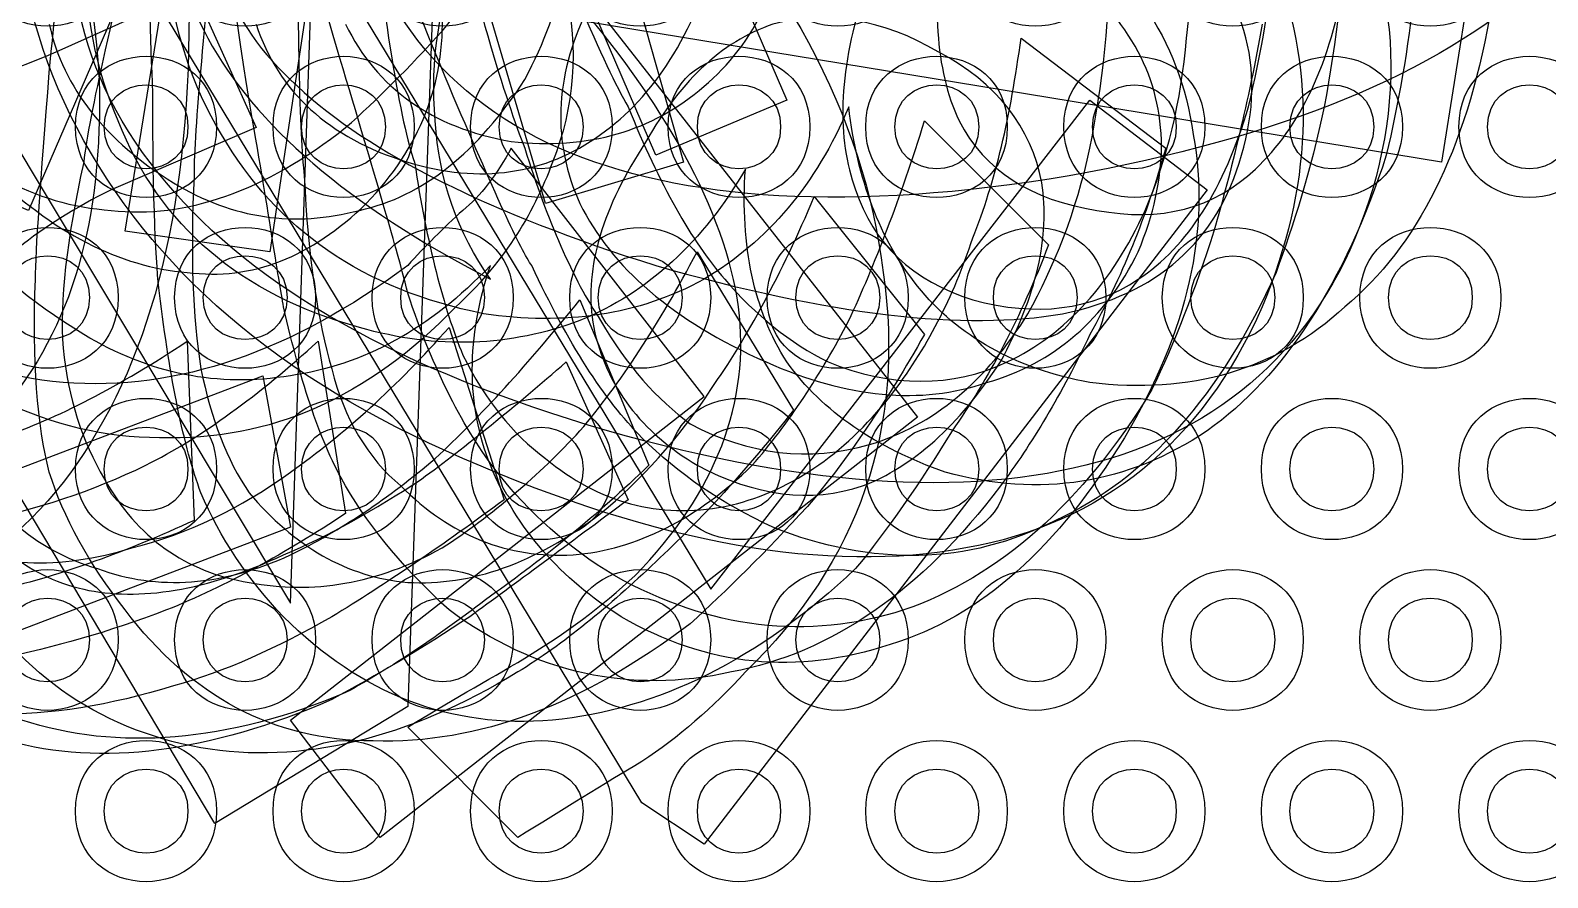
# Model space of a CAD drawing. Extents: x -12.2 to 12.2, y 340.7 to 359.5.
# Drawn here: x -0.158 to 0.813, y 351.76 to 352.302 of the extents above; entities that cross this region are included whole.
import ezdxf

# ---------------------------------------------------------------- set-up
doc = ezdxf.new("R2010")
doc.units = 0
doc.layers.get('0').update_dxf_attribs({"linetype": 'CONTINUOUS'})

msp = doc.modelspace()

# ---------------------------------------------------------------- linework, layer by layer
at = {"color": 7}
for points in [[(0.127882, 352.667535), (0.180799, 352.495556), (0.784931, 352.671944), (0.692326, 352.852743), (0.78934, 352.879201), (0.881944, 352.702812), (0.912812, 352.596979), (0.211667, 352.389722), (0.260174, 352.217743), (0.171979, 352.191285), (0.039688, 352.641076), (0.127882, 352.667535)], [(-0.123472, 352.663125), (-0.299861, 352.632257), (-0.194028, 352.010486), (-0.008819, 352.081042), (0.008819, 351.984028), (-0.176389, 351.913472), (-0.286632, 351.891424), (-0.410104, 352.610208), (-0.586493, 352.58375), (-0.604132, 352.676354), (-0.141111, 352.755729), (-0.123472, 352.663125)], [(0.171979, 352.614618), (0.326319, 352.257431), (0.242535, 352.222153), (0.035278, 352.702812), (0.119062, 352.73809)], [(-0.00441, 352.544062), (-0.15875, 352.186875), (-0.242535, 352.222153), (-0.035278, 352.702812), (0.048507, 352.667535)], [(0.070556, 352.623437), (0.039688, 352.447049), (0.661458, 352.345625), (0.652639, 352.544062), (0.754062, 352.526424), (0.762882, 352.327986), (0.745243, 352.217743), (0.022049, 352.336806), (-0.00441, 352.160417), (-0.097014, 352.173646), (-0.022049, 352.636667), (0.070556, 352.623437)], [(0.595313, 352.200104), (0.273403, 351.781181), (0.233715, 351.807639), (-0.198437, 352.522014), (-0.127882, 352.614618), (0.277812, 351.94434), (0.520347, 352.257431), (0.595313, 352.200104)], [(0.083785, 351.869375), (-0.039688, 351.79441), (-0.31309, 352.253021), (-0.414514, 352.191285), (-0.463021, 352.27066), (-0.361597, 352.332396), (-0.463021, 352.499965), (-0.366007, 352.557292), (-0.264583, 352.389722), (0.052917, 352.57934), (0.105833, 352.491146), (0.083785, 351.869375)], [(0.008819, 351.935521), (0.026458, 352.455868), (-0.216076, 352.310347), (0.008819, 351.935521)], [(0.15434, 352.380903), (0.410104, 352.054583)], [(-0.141111, 352.288299), (-0.052917, 352.327986), (-0.013229, 352.239792), (-0.105833, 352.200104)], [(0.423333, 352.288299), (0.423333, 352.288299)], [(0.47625, 352.297118), (0.568854, 352.226562)], [(0.15875, 352.27066), (0.15875, 352.27066)], [(0.366007, 352.253021), (0.366007, 352.253021)], [(0.414514, 352.244201), (0.493889, 352.164826)], [(0.410104, 352.054583), (0.066146, 351.78559), (0.008819, 351.860556), (0.273403, 352.067813), (0.149931, 352.226562)], [(0.617361, 352.222153), (0.617361, 352.222153)], [(0.299861, 352.213333), (0.299861, 352.213333)], [(0.057326, 352.191285), (0.057326, 352.191285)], [(0.343958, 352.195694), (0.414514, 352.1075)], [(0.701146, 352.200104), (0.701146, 352.200104)], [(0.268993, 352.160417), (0.330729, 352.058993)], [(0.194028, 352.129549), (0.238125, 352.023715)], [(-0.057326, 352.10309), (-0.052917, 351.988437)], [(0.026458, 352.10309), (0.044097, 351.992847)], [(0.110243, 352.11191), (0.145521, 352.001667)], [(0.185208, 352.089861), (0.224896, 352.001667)], [(0.15434, 351.78559), (0.083785, 351.856146)], [(0.15434, 351.78559), (0.15434, 351.78559)]]:
    msp.add_lwpolyline(points, dxfattribs=at)
at = {"color": 5}
for points in [[(-0.056782, 352.240291), (-0.056782, 352.240291)], [(-0.038503, 352.240291), (-0.038503, 352.240291)], [(0.069617, 352.240291), (0.069617, 352.240291)], [(0.087896, 352.240291), (0.087896, 352.240291)], [(0.196015, 352.240291), (0.196015, 352.240291)], [(0.214683, 352.240291), (0.214683, 352.240291)], [(0.322414, 352.240291), (0.322414, 352.240291)], [(0.341082, 352.240291), (0.341082, 352.240291)], [(0.449202, 352.240291), (0.449202, 352.240291)], [(0.467481, 352.240291), (0.467481, 352.240291)], [(0.5756, 352.240291), (0.5756, 352.240291)], [(0.59388, 352.240291), (0.59388, 352.240291)], [(0.701999, 352.240291), (0.701999, 352.240291)], [(0.720279, 352.240291), (0.720279, 352.240291)], [(-0.119787, 352.131005), (-0.119787, 352.131005)], [(-0.101508, 352.131005), (-0.101508, 352.131005)], [(0.006612, 352.131005), (0.006612, 352.131005)], [(0.024891, 352.131005), (0.024891, 352.131005)], [(0.13301, 352.131005), (0.13301, 352.131005)], [(0.151289, 352.131005), (0.151289, 352.131005)], [(0.259409, 352.131005), (0.259409, 352.131005)], [(0.277688, 352.131005), (0.277688, 352.131005)], [(0.385808, 352.131005), (0.385808, 352.131005)], [(0.404087, 352.131005), (0.404087, 352.131005)], [(0.512207, 352.131005), (0.512207, 352.131005)], [(0.530486, 352.131005), (0.530486, 352.131005)], [(0.638605, 352.131005), (0.638605, 352.131005)], [(0.656885, 352.131005), (0.656885, 352.131005)], [(0.765004, 352.131005), (0.765004, 352.131005)], [(0.783284, 352.131005), (0.783284, 352.131005)], [(-0.056782, 352.02133), (-0.056782, 352.02133)], [(-0.038503, 352.02133), (-0.038503, 352.02133)], [(0.069617, 352.02133), (0.069617, 352.02133)], [(0.087896, 352.02133), (0.087896, 352.02133)], [(0.196015, 352.02133), (0.196015, 352.02133)], [(0.214683, 352.02133), (0.214683, 352.02133)], [(0.322414, 352.02133), (0.322414, 352.02133)], [(0.341082, 352.02133), (0.341082, 352.02133)], [(0.449202, 352.02133), (0.449202, 352.02133)], [(0.467481, 352.02133), (0.467481, 352.02133)], [(0.5756, 352.02133), (0.5756, 352.02133)], [(0.59388, 352.02133), (0.59388, 352.02133)], [(0.701999, 352.02133), (0.701999, 352.02133)], [(0.720279, 352.02133), (0.720279, 352.02133)], [(-0.119787, 351.912044), (-0.119787, 351.912044)], [(-0.101508, 351.912044), (-0.101508, 351.912044)], [(0.006612, 351.912044), (0.006612, 351.912044)], [(0.024891, 351.912044), (0.024891, 351.912044)], [(0.13301, 351.912044), (0.13301, 351.912044)], [(0.151289, 351.912044), (0.151289, 351.912044)], [(0.259409, 351.912044), (0.259409, 351.912044)], [(0.277688, 351.912044), (0.277688, 351.912044)], [(0.385808, 351.912044), (0.385808, 351.912044)], [(0.404087, 351.912044), (0.404087, 351.912044)], [(0.512207, 351.912044), (0.512207, 351.912044)], [(0.530486, 351.912044), (0.530486, 351.912044)], [(0.638605, 351.912044), (0.638605, 351.912044)], [(0.656885, 351.912044), (0.656885, 351.912044)], [(0.765004, 351.912044), (0.765004, 351.912044)], [(0.783284, 351.912044), (0.783284, 351.912044)], [(-0.056782, 351.802368), (-0.056782, 351.802368)], [(-0.038503, 351.802368), (-0.038503, 351.802368)], [(0.069617, 351.802368), (0.069617, 351.802368)], [(0.087896, 351.802368), (0.087896, 351.802368)], [(0.196015, 351.802368), (0.196015, 351.802368)], [(0.214683, 351.802368), (0.214683, 351.802368)], [(0.322414, 351.802368), (0.322414, 351.802368)], [(0.341082, 351.802368), (0.341082, 351.802368)], [(0.449202, 351.802368), (0.449202, 351.802368)], [(0.467481, 351.802368), (0.467481, 351.802368)], [(0.5756, 351.802368), (0.5756, 351.802368)], [(0.59388, 351.802368), (0.59388, 351.802368)], [(0.701999, 351.802368), (0.701999, 351.802368)], [(0.720279, 351.802368), (0.720279, 351.802368)]]:
    msp.add_lwpolyline(points, dxfattribs=at)
for points in [[(-1.429278, 352.143061), (-1.429278, 352.932568), (-0.789506, 353.572729), (0, 353.572729)], [(0, 353.572729), (0.789506, 353.572729), (1.429278, 352.932568), (1.429278, 352.143061)], [(-1.410999, 352.143061), (-1.410999, 352.922456), (-0.779394, 353.55445), (0, 353.55445)], [(0, 353.55445), (0.779394, 353.55445), (1.410999, 352.922456), (1.410999, 352.143061)], [(-0.101508, 352.349967), (-0.101508, 352.289684), (-0.191737, 352.289684), (-0.191737, 352.349967)], [(0.024891, 352.349967), (0.024891, 352.289684), (-0.065338, 352.289684), (-0.065338, 352.349967)], [(0.151289, 352.349967), (0.151289, 352.289684), (0.06106, 352.289684), (0.06106, 352.349967)], [(0.277688, 352.349967), (0.277688, 352.289684), (0.187459, 352.289684), (0.187459, 352.349967)], [(0.404087, 352.349967), (0.404087, 352.289684), (0.313858, 352.289684), (0.313858, 352.349967)], [(0.530486, 352.349967), (0.530486, 352.289684), (0.440257, 352.289684), (0.440257, 352.349967)], [(0.656885, 352.349967), (0.656885, 352.289684), (0.566655, 352.289684), (0.566655, 352.349967)], [(0.783284, 352.349967), (0.783284, 352.289684), (0.693054, 352.289684), (0.693054, 352.349967)], [(-0.128732, 352.240291), (-0.128732, 352.300574), (-0.038503, 352.300574), (-0.038503, 352.240291)], [(-0.002334, 352.240291), (-0.002334, 352.300574), (0.087896, 352.300574), (0.087896, 352.240291)], [(0.124065, 352.240291), (0.124065, 352.300574), (0.214683, 352.300574), (0.214683, 352.240291)], [(0.250464, 352.240291), (0.250464, 352.300574), (0.341082, 352.300574), (0.341082, 352.240291)], [(0.376863, 352.240291), (0.376863, 352.300574), (0.467481, 352.300574), (0.467481, 352.240291)], [(0.50365, 352.240291), (0.50365, 352.300574), (0.59388, 352.300574), (0.59388, 352.240291)], [(0.630049, 352.240291), (0.630049, 352.300574), (0.720279, 352.300574), (0.720279, 352.240291)], [(0.756448, 352.240291), (0.756448, 352.300574), (0.846677, 352.300574), (0.846677, 352.240291)], [(-0.110453, 352.240291), (-0.110453, 352.276072), (-0.056782, 352.276072), (-0.056782, 352.240291)], [(0.015946, 352.240291), (0.015946, 352.276072), (0.069617, 352.276072), (0.069617, 352.240291)], [(0.142344, 352.240291), (0.142344, 352.276072), (0.196015, 352.276072), (0.196015, 352.240291)], [(0.269132, 352.240291), (0.269132, 352.276072), (0.322414, 352.276072), (0.322414, 352.240291)], [(0.395531, 352.240291), (0.395531, 352.276072), (0.449202, 352.276072), (0.449202, 352.240291)], [(0.52193, 352.240291), (0.52193, 352.276072), (0.5756, 352.276072), (0.5756, 352.240291)], [(0.648329, 352.240291), (0.648329, 352.276072), (0.701999, 352.276072), (0.701999, 352.240291)], [(0.774727, 352.240291), (0.774727, 352.276072), (0.828398, 352.276072), (0.828398, 352.240291)], [(-0.038503, 352.240291), (-0.038503, 352.180009), (-0.128732, 352.180009), (-0.128732, 352.240291)], [(-0.056782, 352.240291), (-0.056782, 352.204511), (-0.110453, 352.204511), (-0.110453, 352.240291)], [(0.087896, 352.240291), (0.087896, 352.180009), (-0.002334, 352.180009), (-0.002334, 352.240291)], [(0.069617, 352.240291), (0.069617, 352.204511), (0.015946, 352.204511), (0.015946, 352.240291)], [(0.214683, 352.240291), (0.214683, 352.180009), (0.124065, 352.180009), (0.124065, 352.240291)], [(0.196015, 352.240291), (0.196015, 352.204511), (0.142344, 352.204511), (0.142344, 352.240291)], [(0.341082, 352.240291), (0.341082, 352.180009), (0.250464, 352.180009), (0.250464, 352.240291)], [(0.322414, 352.240291), (0.322414, 352.204511), (0.269132, 352.204511), (0.269132, 352.240291)], [(0.467481, 352.240291), (0.467481, 352.180009), (0.376863, 352.180009), (0.376863, 352.240291)], [(0.449202, 352.240291), (0.449202, 352.204511), (0.395531, 352.204511), (0.395531, 352.240291)], [(0.59388, 352.240291), (0.59388, 352.180009), (0.50365, 352.180009), (0.50365, 352.240291)], [(0.5756, 352.240291), (0.5756, 352.204511), (0.52193, 352.204511), (0.52193, 352.240291)], [(0.720279, 352.240291), (0.720279, 352.180009), (0.630049, 352.180009), (0.630049, 352.240291)], [(0.701999, 352.240291), (0.701999, 352.204511), (0.648329, 352.204511), (0.648329, 352.240291)], [(0.846677, 352.240291), (0.846677, 352.180009), (0.756448, 352.180009), (0.756448, 352.240291)], [(0.828398, 352.240291), (0.828398, 352.204511), (0.774727, 352.204511), (0.774727, 352.240291)], [(-0.191737, 352.131005), (-0.191737, 352.190899), (-0.101508, 352.190899), (-0.101508, 352.131005)], [(-0.065338, 352.131005), (-0.065338, 352.190899), (0.024891, 352.190899), (0.024891, 352.131005)], [(0.06106, 352.131005), (0.06106, 352.190899), (0.151289, 352.190899), (0.151289, 352.131005)], [(0.187459, 352.131005), (0.187459, 352.190899), (0.277688, 352.190899), (0.277688, 352.131005)], [(0.313858, 352.131005), (0.313858, 352.190899), (0.404087, 352.190899), (0.404087, 352.131005)], [(0.440257, 352.131005), (0.440257, 352.190899), (0.530486, 352.190899), (0.530486, 352.131005)], [(0.566655, 352.131005), (0.566655, 352.190899), (0.656885, 352.190899), (0.656885, 352.131005)], [(0.693054, 352.131005), (0.693054, 352.190899), (0.783284, 352.190899), (0.783284, 352.131005)], [(-0.173458, 352.131005), (-0.173458, 352.166786), (-0.119787, 352.166786), (-0.119787, 352.131005)], [(-0.047059, 352.131005), (-0.047059, 352.166786), (0.006612, 352.166786), (0.006612, 352.131005)], [(0.079339, 352.131005), (0.079339, 352.166786), (0.13301, 352.166786), (0.13301, 352.131005)], [(0.205738, 352.131005), (0.205738, 352.166786), (0.259409, 352.166786), (0.259409, 352.131005)], [(0.332137, 352.131005), (0.332137, 352.166786), (0.385808, 352.166786), (0.385808, 352.131005)], [(0.458536, 352.131005), (0.458536, 352.166786), (0.512207, 352.166786), (0.512207, 352.131005)], [(0.584935, 352.131005), (0.584935, 352.166786), (0.638605, 352.166786), (0.638605, 352.131005)], [(0.711333, 352.131005), (0.711333, 352.166786), (0.765004, 352.166786), (0.765004, 352.131005)], [(0, 350.713783), (-0.789506, 350.713783), (-1.429278, 351.353555), (-1.429278, 352.143061)], [(0, 350.732062), (-0.779394, 350.732062), (-1.410999, 351.364056), (-1.410999, 352.143061)], [(1.410999, 352.143061), (1.410999, 351.364056), (0.779394, 350.732062), (0, 350.732062)], [(1.429278, 352.143061), (1.429278, 351.353555), (0.789506, 350.713783), (0, 350.713783)], [(-0.101508, 352.131005), (-0.101508, 352.070722), (-0.191737, 352.070722), (-0.191737, 352.131005)], [(-0.119787, 352.131005), (-0.119787, 352.095224), (-0.173458, 352.095224), (-0.173458, 352.131005)], [(0.024891, 352.131005), (0.024891, 352.070722), (-0.065338, 352.070722), (-0.065338, 352.131005)], [(0.006612, 352.131005), (0.006612, 352.095224), (-0.047059, 352.095224), (-0.047059, 352.131005)], [(0.151289, 352.131005), (0.151289, 352.070722), (0.06106, 352.070722), (0.06106, 352.131005)], [(0.13301, 352.131005), (0.13301, 352.095224), (0.079339, 352.095224), (0.079339, 352.131005)], [(0.277688, 352.131005), (0.277688, 352.070722), (0.187459, 352.070722), (0.187459, 352.131005)], [(0.259409, 352.131005), (0.259409, 352.095224), (0.205738, 352.095224), (0.205738, 352.131005)], [(0.404087, 352.131005), (0.404087, 352.070722), (0.313858, 352.070722), (0.313858, 352.131005)], [(0.385808, 352.131005), (0.385808, 352.095224), (0.332137, 352.095224), (0.332137, 352.131005)], [(0.530486, 352.131005), (0.530486, 352.070722), (0.440257, 352.070722), (0.440257, 352.131005)], [(0.512207, 352.131005), (0.512207, 352.095224), (0.458536, 352.095224), (0.458536, 352.131005)], [(0.656885, 352.131005), (0.656885, 352.070722), (0.566655, 352.070722), (0.566655, 352.131005)], [(0.638605, 352.131005), (0.638605, 352.095224), (0.584935, 352.095224), (0.584935, 352.131005)], [(0.783284, 352.131005), (0.783284, 352.070722), (0.693054, 352.070722), (0.693054, 352.131005)], [(0.765004, 352.131005), (0.765004, 352.095224), (0.711333, 352.095224), (0.711333, 352.131005)], [(-0.128732, 352.02133), (-0.128732, 352.081612), (-0.038503, 352.081612), (-0.038503, 352.02133)], [(-0.002334, 352.02133), (-0.002334, 352.081612), (0.087896, 352.081612), (0.087896, 352.02133)], [(0.124065, 352.02133), (0.124065, 352.081612), (0.214683, 352.081612), (0.214683, 352.02133)], [(0.250464, 352.02133), (0.250464, 352.081612), (0.341082, 352.081612), (0.341082, 352.02133)], [(0.376863, 352.02133), (0.376863, 352.081612), (0.467481, 352.081612), (0.467481, 352.02133)], [(0.50365, 352.02133), (0.50365, 352.081612), (0.59388, 352.081612), (0.59388, 352.02133)], [(0.630049, 352.02133), (0.630049, 352.081612), (0.720279, 352.081612), (0.720279, 352.02133)], [(0.756448, 352.02133), (0.756448, 352.081612), (0.846677, 352.081612), (0.846677, 352.02133)], [(-0.110453, 352.02133), (-0.110453, 352.05711), (-0.056782, 352.05711), (-0.056782, 352.02133)], [(0.015946, 352.02133), (0.015946, 352.05711), (0.069617, 352.05711), (0.069617, 352.02133)], [(0.142344, 352.02133), (0.142344, 352.05711), (0.196015, 352.05711), (0.196015, 352.02133)], [(0.269132, 352.02133), (0.269132, 352.05711), (0.322414, 352.05711), (0.322414, 352.02133)], [(0.395531, 352.02133), (0.395531, 352.05711), (0.449202, 352.05711), (0.449202, 352.02133)], [(0.52193, 352.02133), (0.52193, 352.05711), (0.5756, 352.05711), (0.5756, 352.02133)], [(0.648329, 352.02133), (0.648329, 352.05711), (0.701999, 352.05711), (0.701999, 352.02133)], [(0.774727, 352.02133), (0.774727, 352.05711), (0.828398, 352.05711), (0.828398, 352.02133)], [(-0.038503, 352.02133), (-0.038503, 351.961047), (-0.128732, 351.961047), (-0.128732, 352.02133)], [(-0.056782, 352.02133), (-0.056782, 351.985549), (-0.110453, 351.985549), (-0.110453, 352.02133)], [(0.087896, 352.02133), (0.087896, 351.961047), (-0.002334, 351.961047), (-0.002334, 352.02133)], [(0.069617, 352.02133), (0.069617, 351.985549), (0.015946, 351.985549), (0.015946, 352.02133)], [(0.214683, 352.02133), (0.214683, 351.961047), (0.124065, 351.961047), (0.124065, 352.02133)], [(0.196015, 352.02133), (0.196015, 351.985549), (0.142344, 351.985549), (0.142344, 352.02133)], [(0.341082, 352.02133), (0.341082, 351.961047), (0.250464, 351.961047), (0.250464, 352.02133)], [(0.322414, 352.02133), (0.322414, 351.985549), (0.269132, 351.985549), (0.269132, 352.02133)], [(0.467481, 352.02133), (0.467481, 351.961047), (0.376863, 351.961047), (0.376863, 352.02133)], [(0.449202, 352.02133), (0.449202, 351.985549), (0.395531, 351.985549), (0.395531, 352.02133)], [(0.59388, 352.02133), (0.59388, 351.961047), (0.50365, 351.961047), (0.50365, 352.02133)], [(0.5756, 352.02133), (0.5756, 351.985549), (0.52193, 351.985549), (0.52193, 352.02133)], [(0.720279, 352.02133), (0.720279, 351.961047), (0.630049, 351.961047), (0.630049, 352.02133)], [(0.701999, 352.02133), (0.701999, 351.985549), (0.648329, 351.985549), (0.648329, 352.02133)], [(0.846677, 352.02133), (0.846677, 351.961047), (0.756448, 351.961047), (0.756448, 352.02133)], [(0.828398, 352.02133), (0.828398, 351.985549), (0.774727, 351.985549), (0.774727, 352.02133)], [(-0.191737, 351.912044), (-0.191737, 351.971937), (-0.101508, 351.971937), (-0.101508, 351.912044)], [(-0.065338, 351.912044), (-0.065338, 351.971937), (0.024891, 351.971937), (0.024891, 351.912044)], [(0.06106, 351.912044), (0.06106, 351.971937), (0.151289, 351.971937), (0.151289, 351.912044)], [(0.187459, 351.912044), (0.187459, 351.971937), (0.277688, 351.971937), (0.277688, 351.912044)], [(0.313858, 351.912044), (0.313858, 351.971937), (0.404087, 351.971937), (0.404087, 351.912044)], [(0.440257, 351.912044), (0.440257, 351.971937), (0.530486, 351.971937), (0.530486, 351.912044)], [(0.566655, 351.912044), (0.566655, 351.971937), (0.656885, 351.971937), (0.656885, 351.912044)], [(0.693054, 351.912044), (0.693054, 351.971937), (0.783284, 351.971937), (0.783284, 351.912044)], [(-0.173458, 351.912044), (-0.173458, 351.947435), (-0.119787, 351.947435), (-0.119787, 351.912044)], [(-0.047059, 351.912044), (-0.047059, 351.947435), (0.006612, 351.947435), (0.006612, 351.912044)], [(0.079339, 351.912044), (0.079339, 351.947435), (0.13301, 351.947435), (0.13301, 351.912044)], [(0.205738, 351.912044), (0.205738, 351.947435), (0.259409, 351.947435), (0.259409, 351.912044)], [(0.332137, 351.912044), (0.332137, 351.947435), (0.385808, 351.947435), (0.385808, 351.912044)], [(0.458536, 351.912044), (0.458536, 351.947435), (0.512207, 351.947435), (0.512207, 351.912044)], [(0.584935, 351.912044), (0.584935, 351.947435), (0.638605, 351.947435), (0.638605, 351.912044)], [(0.711333, 351.912044), (0.711333, 351.947435), (0.765004, 351.947435), (0.765004, 351.912044)], [(-0.101508, 351.912044), (-0.101508, 351.851761), (-0.191737, 351.851761), (-0.191737, 351.912044)], [(-0.119787, 351.912044), (-0.119787, 351.876263), (-0.173458, 351.876263), (-0.173458, 351.912044)], [(0.024891, 351.912044), (0.024891, 351.851761), (-0.065338, 351.851761), (-0.065338, 351.912044)], [(0.006612, 351.912044), (0.006612, 351.876263), (-0.047059, 351.876263), (-0.047059, 351.912044)], [(0.151289, 351.912044), (0.151289, 351.851761), (0.06106, 351.851761), (0.06106, 351.912044)], [(0.13301, 351.912044), (0.13301, 351.876263), (0.079339, 351.876263), (0.079339, 351.912044)], [(0.277688, 351.912044), (0.277688, 351.851761), (0.187459, 351.851761), (0.187459, 351.912044)], [(0.259409, 351.912044), (0.259409, 351.876263), (0.205738, 351.876263), (0.205738, 351.912044)], [(0.404087, 351.912044), (0.404087, 351.851761), (0.313858, 351.851761), (0.313858, 351.912044)], [(0.385808, 351.912044), (0.385808, 351.876263), (0.332137, 351.876263), (0.332137, 351.912044)], [(0.530486, 351.912044), (0.530486, 351.851761), (0.440257, 351.851761), (0.440257, 351.912044)], [(0.512207, 351.912044), (0.512207, 351.876263), (0.458536, 351.876263), (0.458536, 351.912044)], [(0.656885, 351.912044), (0.656885, 351.851761), (0.566655, 351.851761), (0.566655, 351.912044)], [(0.638605, 351.912044), (0.638605, 351.876263), (0.584935, 351.876263), (0.584935, 351.912044)], [(0.783284, 351.912044), (0.783284, 351.851761), (0.693054, 351.851761), (0.693054, 351.912044)], [(0.765004, 351.912044), (0.765004, 351.876263), (0.711333, 351.876263), (0.711333, 351.912044)], [(-0.128732, 351.802368), (-0.128732, 351.862651), (-0.038503, 351.862651), (-0.038503, 351.802368)], [(-0.002334, 351.802368), (-0.002334, 351.862651), (0.087896, 351.862651), (0.087896, 351.802368)], [(0.124065, 351.802368), (0.124065, 351.862651), (0.214683, 351.862651), (0.214683, 351.802368)], [(0.250464, 351.802368), (0.250464, 351.862651), (0.341082, 351.862651), (0.341082, 351.802368)], [(0.376863, 351.802368), (0.376863, 351.862651), (0.467481, 351.862651), (0.467481, 351.802368)], [(0.50365, 351.802368), (0.50365, 351.862651), (0.59388, 351.862651), (0.59388, 351.802368)], [(0.630049, 351.802368), (0.630049, 351.862651), (0.720279, 351.862651), (0.720279, 351.802368)], [(0.756448, 351.802368), (0.756448, 351.862651), (0.846677, 351.862651), (0.846677, 351.802368)], [(-1.785917, 351.84865), (-1.43939, 351.182431), (-0.751003, 350.764732), (0, 350.764732)], [(0, 350.764732), (0.751003, 350.764732), (1.43939, 351.182431), (1.785917, 351.84865)], [(-1.802252, 351.840093), (-1.452614, 351.168041), (-0.757615, 350.746063), (0, 350.746063)], [(-0.110453, 351.802368), (-0.110453, 351.838149), (-0.056782, 351.838149), (-0.056782, 351.802368)], [(0, 350.746063), (0.757615, 350.746063), (1.452614, 351.168041), (1.802252, 351.840093)], [(0.015946, 351.802368), (0.015946, 351.838149), (0.069617, 351.838149), (0.069617, 351.802368)], [(0.142344, 351.802368), (0.142344, 351.838149), (0.196015, 351.838149), (0.196015, 351.802368)], [(0.269132, 351.802368), (0.269132, 351.838149), (0.322414, 351.838149), (0.322414, 351.802368)], [(0.395531, 351.802368), (0.395531, 351.838149), (0.449202, 351.838149), (0.449202, 351.802368)], [(0.52193, 351.802368), (0.52193, 351.838149), (0.5756, 351.838149), (0.5756, 351.802368)], [(0.648329, 351.802368), (0.648329, 351.838149), (0.701999, 351.838149), (0.701999, 351.802368)], [(0.774727, 351.802368), (0.774727, 351.838149), (0.828398, 351.838149), (0.828398, 351.802368)], [(-0.038503, 351.802368), (-0.038503, 351.742086), (-0.128732, 351.742086), (-0.128732, 351.802368)], [(-0.056782, 351.802368), (-0.056782, 351.766588), (-0.110453, 351.766588), (-0.110453, 351.802368)], [(0.087896, 351.802368), (0.087896, 351.742086), (-0.002334, 351.742086), (-0.002334, 351.802368)], [(0.069617, 351.802368), (0.069617, 351.766588), (0.015946, 351.766588), (0.015946, 351.802368)], [(0.214683, 351.802368), (0.214683, 351.742086), (0.124065, 351.742086), (0.124065, 351.802368)], [(0.196015, 351.802368), (0.196015, 351.766588), (0.142344, 351.766588), (0.142344, 351.802368)], [(0.341082, 351.802368), (0.341082, 351.742086), (0.250464, 351.742086), (0.250464, 351.802368)], [(0.322414, 351.802368), (0.322414, 351.766588), (0.269132, 351.766588), (0.269132, 351.802368)], [(0.467481, 351.802368), (0.467481, 351.742086), (0.376863, 351.742086), (0.376863, 351.802368)], [(0.449202, 351.802368), (0.449202, 351.766588), (0.395531, 351.766588), (0.395531, 351.802368)], [(0.59388, 351.802368), (0.59388, 351.742086), (0.50365, 351.742086), (0.50365, 351.802368)], [(0.5756, 351.802368), (0.5756, 351.766588), (0.52193, 351.766588), (0.52193, 351.802368)], [(0.720279, 351.802368), (0.720279, 351.742086), (0.630049, 351.742086), (0.630049, 351.802368)], [(0.701999, 351.802368), (0.701999, 351.766588), (0.648329, 351.766588), (0.648329, 351.802368)], [(0.846677, 351.802368), (0.846677, 351.742086), (0.756448, 351.742086), (0.756448, 351.802368)], [(0.828398, 351.802368), (0.828398, 351.766588), (0.774727, 351.766588), (0.774727, 351.802368)]]:
    msp.add_open_spline(points, degree=3, dxfattribs=at)
at = {"color": 7}
for points in [[(-0.207257, 352.297118), (-0.191823, 352.365469), (-0.168672, 352.462482), (-0.136701, 352.58816)], [(-0.145521, 352.275069), (-0.138906, 352.345625), (-0.128984, 352.444844), (-0.114653, 352.570521)], [(-0.079375, 352.26184), (-0.08158, 352.330191), (-0.084887, 352.428307), (-0.088194, 352.557292)], [(-0.017639, 352.257431), (-0.028663, 352.325781), (-0.041893, 352.422795), (-0.057326, 352.548472)], [(0.048507, 352.257431), (0.027561, 352.325781), (0.001102, 352.421693), (-0.030868, 352.544062)], [(0.110243, 352.26625), (0.083785, 352.331293), (0.0452, 352.423898), (-0.00441, 352.544062)], [(-0.127882, 352.239792), (-0.174184, 352.327986), (-0.177491, 352.419488), (-0.136701, 352.513194)], [(-0.101424, 352.244201), (-0.130087, 352.309245), (-0.130087, 352.391927), (-0.101424, 352.491146)], [(-0.035278, 352.235382), (-0.07276, 352.297118), (-0.082682, 352.3798), (-0.066146, 352.482326)], [(-0.044097, 352.477917), (-0.07276, 352.410668), (-0.07276, 352.350035), (-0.044097, 352.297118)], [(-0.171979, 352.438229), (-0.127882, 352.383107), (-0.108038, 352.310347), (-0.114653, 352.222153)], [(-0.070556, 352.204514), (-0.128984, 352.272865), (-0.144418, 352.351137), (-0.119062, 352.438229)], [(0.145521, 352.438229), (0.183004, 352.342318), (0.209462, 352.279479), (0.224896, 352.253021)], [(0.233715, 352.433819), (0.324115, 352.34342), (0.375929, 352.247509), (0.388056, 352.147187)], [(0.582083, 352.297118), (0.587595, 352.335703), (0.585391, 352.382005), (0.577674, 352.433819)], [(0.652639, 352.433819), (0.711068, 352.366571), (0.726502, 352.288299), (0.701146, 352.200104)], [(-0.123472, 352.42941), (-0.160955, 352.330191), (-0.183004, 352.26625), (-0.189618, 352.239792)], [(0.101424, 352.425), (0.12678, 352.322474), (0.146623, 352.256328), (0.15875, 352.226562)], [(-0.079375, 352.416181), (-0.104731, 352.313655), (-0.120165, 352.247509), (-0.123472, 352.217743)], [(0.180799, 352.226562), (0.101424, 352.26184), (0.054019, 352.326884), (0.039688, 352.42059)], [(-0.035278, 352.411771), (-0.046302, 352.30704), (-0.052917, 352.238689), (-0.052917, 352.208924)], [(-0.035278, 352.411771), (-0.049609, 352.356649), (-0.033073, 352.308143), (0.013229, 352.26625)], [(0.013229, 352.407361), (0.013229, 352.30263), (0.014332, 352.235382), (0.017639, 352.208924)], [(0.057326, 352.411771), (0.068351, 352.30704), (0.079375, 352.241996), (0.088194, 352.217743)], [(0.15875, 352.27066), (0.184106, 352.318064), (0.191823, 352.362162), (0.180799, 352.402951)], [(0.273403, 352.26625), (0.305373, 352.292708), (0.326319, 352.335703), (0.335139, 352.394132)], [(0.683507, 352.385312), (0.683507, 352.33901), (0.677995, 352.294913), (0.670278, 352.253021)], [(0.105833, 352.301528), (0.125677, 352.325781), (0.142213, 352.35224), (0.15434, 352.380903)], [(0.551215, 352.288299), (0.530269, 352.326884), (0.492787, 352.357752), (0.440972, 352.380903)], [(0.489479, 352.376493), (0.544601, 352.344523), (0.577674, 352.297118), (0.586493, 352.235382)], [(0.427743, 352.372083), (0.418924, 352.320269), (0.421129, 352.277274), (0.436562, 352.244201)], [(0.617361, 352.222153), (0.633898, 352.278377), (0.619566, 352.329088), (0.573264, 352.372083)], [(-0.057326, 352.363264), (-0.050712, 352.22546), (-0.070556, 352.119627), (-0.114653, 352.045764)], [(0.520347, 352.226562), (0.528064, 352.265148), (0.533576, 352.31145), (0.533576, 352.363264)], [(0.621771, 352.253021), (0.629488, 352.286094), (0.636102, 352.321371), (0.63941, 352.358854)], [(0.101424, 352.244201), (0.098116, 352.282787), (0.103629, 352.320269), (0.119062, 352.354444)], [(0.207257, 352.235382), (0.241432, 352.259635), (0.266788, 352.299323), (0.282222, 352.354444)], [(0.626181, 352.213333), (0.654844, 352.239792), (0.674687, 352.281684), (0.683507, 352.336806)], [(0.63941, 352.341215), (0.664766, 352.273967), (0.662561, 352.202309), (0.63059, 352.125139)], [(0.185208, 352.327986), (0.192925, 352.290504), (0.19072, 352.253021), (0.176389, 352.217743)], [(0.295451, 352.125139), (0.286632, 352.186875), (0.249149, 352.255226), (0.185208, 352.327986)], [(0.806979, 352.332396), (0.741936, 352.273967), (0.641615, 352.233177), (0.507118, 352.208924)], [(0.727604, 352.327986), (0.724297, 352.290504), (0.717682, 352.255226), (0.709965, 352.222153)], [(0.374826, 352.323576), (0.359393, 352.273967), (0.35829, 352.233177), (0.370417, 352.200104)], [(0.057326, 352.191285), (0.091502, 352.226562), (0.108038, 352.268455), (0.105833, 352.314757)], [(0.198437, 352.314757), (0.177491, 352.271762), (0.176389, 352.22987), (0.194028, 352.191285)], [(0.423333, 352.288299), (0.388056, 352.309245), (0.351675, 352.314757), (0.3175, 352.305937)], [(0.776111, 352.310347), (0.760677, 352.22546), (0.729809, 352.163724), (0.683507, 352.125139)], [(-0.145521, 352.305937), (-0.136701, 352.265148), (-0.109141, 352.230972), (-0.066146, 352.204514)], [(-0.013229, 352.305937), (0.001102, 352.262943), (0.033073, 352.233177), (0.083785, 352.217743)], [(0.044097, 352.305937), (0.063941, 352.265148), (0.099219, 352.239792), (0.149931, 352.230972)], [(0.044097, 352.239792), (0.063941, 352.257431), (0.084887, 352.278377), (0.105833, 352.301528)], [(0.3175, 352.305937), (0.284427, 352.294913), (0.256866, 352.268455), (0.233715, 352.226562)], [(0.63059, 352.305937), (0.621771, 352.256328), (0.610746, 352.212231), (0.599722, 352.173646)], [(-0.282222, 352.27066), (-0.24033, 352.259635), (-0.192925, 352.265148), (-0.141111, 352.288299)], [(-0.044097, 352.297118), (-0.014332, 352.241996), (0.0452, 352.190182), (0.136701, 352.142778)], [(0.489479, 352.204514), (0.482865, 352.239792), (0.460816, 352.268455), (0.423333, 352.288299)], [(0.445382, 352.169236), (0.459713, 352.204514), (0.469635, 352.247509), (0.47625, 352.297118)], [(0.551215, 352.160417), (0.571059, 352.207821), (0.571059, 352.250816), (0.551215, 352.288299)], [(0.555625, 352.186875), (0.569957, 352.219948), (0.578776, 352.256328), (0.582083, 352.297118)], [(-0.15434, 352.142778), (-0.15434, 352.160417), (-0.151033, 352.205616), (-0.145521, 352.275069)], [(0.052917, 352.186875), (0.093707, 352.195694), (0.128984, 352.224357), (0.15875, 352.27066)], [(-0.123472, 352.1075), (-0.192925, 352.149393), (-0.234818, 352.202309), (-0.246944, 352.26625)], [(-0.074965, 352.133958), (-0.07717, 352.149393), (-0.079375, 352.192387), (-0.079375, 352.26184)], [(0.013229, 352.26625), (0.059531, 352.223255), (0.136701, 352.18467), (0.242535, 352.151597)], [(0.16316, 352.151597), (0.156545, 352.160417), (0.138906, 352.199002), (0.110243, 352.26625)], [(0.149931, 352.230972), (0.19954, 352.22546), (0.24033, 352.237587), (0.273403, 352.26625)], [(-0.233715, 352.257431), (-0.198437, 352.214436), (-0.155443, 352.190182), (-0.105833, 352.186875)], [(0.00441, 352.125139), (0.001102, 352.142778), (-0.005512, 352.187977), (-0.017639, 352.257431)], [(0.083785, 352.133958), (0.080477, 352.149393), (0.068351, 352.190182), (0.048507, 352.257431)], [(0.224896, 352.253021), (0.24474, 352.203412), (0.265686, 352.167031), (0.286632, 352.142778)], [(0.366007, 352.253021), (0.345061, 352.203412), (0.314193, 352.167031), (0.273403, 352.142778)], [(0.410104, 352.138368), (0.385851, 352.168134), (0.371519, 352.206719), (0.366007, 352.253021)], [(0.551215, 352.142778), (0.583186, 352.163724), (0.606337, 352.201207), (0.621771, 352.253021)], [(0.670278, 352.253021), (0.661458, 352.212231), (0.650434, 352.176953), (0.63941, 352.147187)], [(0.119062, 352.028125), (0.001102, 352.078837), (-0.080477, 352.149393), (-0.127882, 352.239792)], [(-0.105833, 352.186875), (-0.058429, 352.181363), (-0.007717, 352.199002), (0.044097, 352.239792)], [(0.052917, 352.11191), (-0.023151, 352.132856), (-0.074965, 352.176953), (-0.101424, 352.244201)], [(0.136701, 352.142778), (0.115755, 352.172543), (0.103629, 352.206719), (0.101424, 352.244201)], [(0.366007, 352.116319), (0.382543, 352.151597), (0.39908, 352.194592), (0.414514, 352.244201)], [(0.436562, 352.244201), (0.453099, 352.212231), (0.482865, 352.19349), (0.524757, 352.186875)], [(0.132292, 352.120729), (0.055121, 352.136163), (0, 352.174748), (-0.035278, 352.235382)], [(0.083785, 352.217743), (0.130087, 352.203412), (0.171979, 352.210026), (0.207257, 352.235382)], [(0.586493, 352.235382), (0.597518, 352.174748), (0.583186, 352.109705), (0.542396, 352.041354)], [(-0.114653, 352.222153), (-0.120165, 352.140573), (-0.149931, 352.076632), (-0.202847, 352.032535)], [(0.149931, 352.226562), (0.141111, 352.210026), (0.130087, 352.195694), (0.119062, 352.186875)], [(0.15875, 352.226562), (0.173082, 352.18026), (0.189618, 352.142778), (0.207257, 352.116319)], [(0.507118, 352.208924), (0.368212, 352.185773), (0.259071, 352.192387), (0.180799, 352.226562)], [(0.233715, 352.226562), (0.207257, 352.185773), (0.196232, 352.147187), (0.202847, 352.11191)], [(0.48066, 352.120729), (0.497196, 352.150495), (0.511528, 352.185773), (0.520347, 352.226562)], [(0.502708, 352.120729), (0.563342, 352.132856), (0.601927, 352.167031), (0.617361, 352.222153)], [(0.568854, 352.226562), (0.556727, 352.183568), (0.540191, 352.142778), (0.520347, 352.1075)], [(0.709965, 352.222153), (0.683507, 352.140573), (0.644922, 352.081042), (0.595313, 352.045764)], [(-0.185208, 352.213333), (-0.143316, 352.172543), (-0.100321, 352.150495), (-0.057326, 352.147187)], [(-0.123472, 352.217743), (-0.134496, 352.168134), (-0.138906, 352.128446), (-0.136701, 352.098681)], [(0.088194, 352.217743), (0.095912, 352.165929), (0.106936, 352.124037), (0.119062, 352.094271)], [(0.176389, 352.217743), (0.164262, 352.183568), (0.143316, 352.151597), (0.114653, 352.125139)], [(0.299861, 352.213333), (0.273403, 352.167031), (0.237023, 352.133958), (0.194028, 352.116319)], [(0.326319, 352.089861), (0.305373, 352.122934), (0.296554, 352.163724), (0.299861, 352.213333)], [(0.524757, 352.186875), (0.565547, 352.179158), (0.599722, 352.187977), (0.626181, 352.213333)], [(0.211667, 352.045764), (0.079375, 352.084349), (-0.014332, 352.137266), (-0.070556, 352.204514)], [(-0.066146, 352.204514), (-0.027561, 352.181363), (0.011024, 352.175851), (0.052917, 352.186875)], [(-0.052917, 352.208924), (-0.055121, 352.159314), (-0.054019, 352.118524), (-0.048507, 352.085451)], [(0.017639, 352.208924), (0.019844, 352.157109), (0.026458, 352.115217), (0.035278, 352.085451)], [(0.463021, 352.089861), (0.486172, 352.131754), (0.494991, 352.170338), (0.489479, 352.204514)], [(-0.105833, 352.200104), (-0.152135, 352.176953), (-0.185208, 352.150495), (-0.202847, 352.120729)], [(-0.057326, 352.147187), (-0.015434, 352.141675), (0.022049, 352.157109), (0.057326, 352.191285)], [(0.194028, 352.191285), (0.213871, 352.150495), (0.253559, 352.116319), (0.31309, 352.089861)], [(0.277812, 352.072222), (0.300963, 352.105295), (0.323012, 352.146085), (0.343958, 352.195694)], [(0.370417, 352.200104), (0.381441, 352.165929), (0.406797, 352.141675), (0.445382, 352.129549)], [(0.701146, 352.200104), (0.674687, 352.113012), (0.618463, 352.054583), (0.533576, 352.028125)], [(-0.136701, 352.076632), (-0.209462, 352.083246), (-0.273403, 352.119627), (-0.326319, 352.186875)], [(0.119062, 352.186875), (0.106936, 352.175851), (0.094809, 352.163724), (0.083785, 352.151597)], [(0.467431, 352.089861), (0.504913, 352.1075), (0.534679, 352.140573), (0.555625, 352.186875)], [(0.599722, 352.173646), (0.587595, 352.136163), (0.574366, 352.101988), (0.560035, 352.072222)], [(0.392465, 352.067813), (0.415616, 352.097578), (0.433255, 352.131754), (0.445382, 352.169236)], [(0.493889, 352.164826), (0.47625, 352.118524), (0.455304, 352.078837), (0.432153, 352.045764)], [(0.194028, 352.045764), (0.219384, 352.07553), (0.24474, 352.114115), (0.268993, 352.160417)], [(0.454201, 352.076632), (0.497196, 352.088759), (0.530269, 352.117422), (0.551215, 352.160417)], [(-0.145521, 352.019306), (-0.153238, 352.049071), (-0.156545, 352.090963), (-0.15434, 352.142778)], [(0.083785, 352.151597), (0.009922, 352.096476), (-0.062838, 352.07112), (-0.136701, 352.076632)], [(0.136701, 352.151597), (0.098116, 352.110807), (0.055121, 352.087656), (0.008819, 352.081042)], [(0.136701, 352.023715), (0.121268, 352.0623), (0.121268, 352.105295), (0.136701, 352.151597)], [(0.273403, 352.142778), (0.23151, 352.119627), (0.184106, 352.113012), (0.132292, 352.120729)], [(0.233715, 352.041354), (0.209462, 352.065607), (0.186311, 352.101988), (0.16316, 352.151597)], [(0.242535, 352.151597), (0.35388, 352.119627), (0.440972, 352.109705), (0.502708, 352.120729)], [(0.286632, 352.142778), (0.306476, 352.119627), (0.328524, 352.101988), (0.352778, 352.089861)], [(0.388056, 352.147187), (0.402387, 352.047969), (0.372621, 351.961979), (0.299861, 351.891424)], [(0.445382, 352.129549), (0.486172, 352.118524), (0.52145, 352.122934), (0.551215, 352.142778)], [(0.63941, 352.147187), (0.604132, 352.068915), (0.556727, 352.014896), (0.498299, 351.988437)], [(-0.074965, 352.041354), (-0.144418, 352.041354), (-0.209462, 352.073325), (-0.268993, 352.133958)], [(-0.048507, 352.006076), (-0.059531, 352.035842), (-0.068351, 352.078837), (-0.074965, 352.133958)], [(0.141111, 352.019306), (0.120165, 352.045764), (0.100321, 352.084349), (0.083785, 352.133958)], [(0.520347, 352.076632), (0.472943, 352.085451), (0.43546, 352.106398), (0.410104, 352.138368)], [(0.114653, 352.125139), (0.058429, 352.06671), (-0.00441, 352.039149), (-0.074965, 352.041354)], [(0.044097, 352.010486), (0.028663, 352.036944), (0.015434, 352.07553), (0.00441, 352.125139)], [(0.101424, 352.028125), (0.130087, 352.054583), (0.160955, 352.088759), (0.194028, 352.129549)], [(0.229306, 351.95316), (0.28112, 352.006076), (0.303168, 352.064505), (0.295451, 352.125139)], [(0.63059, 352.125139), (0.592005, 352.038047), (0.528064, 351.986232), (0.440972, 351.970799)], [(0.683507, 352.125139), (0.63941, 352.084349), (0.584288, 352.068915), (0.520347, 352.076632)], [(0.194028, 352.116319), (0.149931, 352.099783), (0.102526, 352.097578), (0.052917, 352.11191)], [(0.207257, 352.116319), (0.223793, 352.087656), (0.243637, 352.065607), (0.264583, 352.050174)], [(0.304271, 352.023715), (0.327422, 352.050174), (0.348368, 352.082144), (0.366007, 352.116319)], [(0.379236, 352.036944), (0.420026, 352.049071), (0.454201, 352.077734), (0.48066, 352.120729)], [(-0.176389, 352.041354), (-0.141111, 352.053481), (-0.100321, 352.074427), (-0.057326, 352.10309)], [(0.008819, 352.081042), (-0.037482, 352.073325), (-0.08158, 352.082144), (-0.123472, 352.1075)], [(-0.083785, 352.023715), (-0.048507, 352.041354), (-0.011024, 352.068915), (0.026458, 352.10309)], [(0.008819, 352.019306), (0.042995, 352.043559), (0.07717, 352.074427), (0.110243, 352.11191)], [(0.202847, 352.11191), (0.210564, 352.074427), (0.233715, 352.044662), (0.268993, 352.023715)], [(0.414514, 352.1075), (0.39026, 352.064505), (0.364905, 352.027023), (0.339549, 351.997257)], [(0.520347, 352.1075), (0.502708, 352.070018), (0.482865, 352.036944), (0.463021, 352.010486)], [(-0.136701, 352.098681), (-0.133394, 352.06671), (-0.124575, 352.039149), (-0.110243, 352.014896)], [(0.119062, 352.094271), (0.133394, 352.065607), (0.151033, 352.043559), (0.171979, 352.028125)], [(-0.048507, 352.085451), (-0.041893, 352.053481), (-0.03197, 352.027023), (-0.017639, 352.006076)], [(0.035278, 352.085451), (0.042995, 352.053481), (0.058429, 352.028125), (0.079375, 352.010486)], [(0.092604, 352.014896), (0.121268, 352.035842), (0.152135, 352.061198), (0.185208, 352.089861)], [(0.31309, 352.089861), (0.364905, 352.06671), (0.412309, 352.0623), (0.454201, 352.076632)], [(0.427743, 352.019306), (0.383646, 352.03474), (0.34947, 352.057891), (0.326319, 352.089861)], [(0.352778, 352.089861), (0.393568, 352.073325), (0.432153, 352.073325), (0.467431, 352.089861)], [(0.374826, 352.010486), (0.406797, 352.022613), (0.436562, 352.049071), (0.463021, 352.089861)], [(0.207257, 351.992847), (0.232613, 352.013793), (0.256866, 352.040252), (0.277812, 352.072222)], [(0.286632, 351.997257), (0.327422, 352.006076), (0.3627, 352.03033), (0.392465, 352.067813)], [(0.560035, 352.072222), (0.515937, 351.999462), (0.461918, 351.952057), (0.401285, 351.931111)], [(0.330729, 352.058993), (0.300963, 352.02151), (0.271198, 351.988437), (0.242535, 351.961979)], [(-0.114653, 352.045764), (-0.157648, 351.969696), (-0.225998, 351.928906), (-0.3175, 351.922292)], [(0.105833, 351.970799), (0.137804, 351.991745), (0.167569, 352.017101), (0.194028, 352.045764)], [(0.533576, 352.028125), (0.450894, 352.002769), (0.342856, 352.008281), (0.211667, 352.045764)], [(0.264583, 352.050174), (0.302066, 352.03033), (0.340651, 352.02592), (0.379236, 352.036944)], [(0.432153, 352.045764), (0.411207, 352.011588), (0.39026, 351.981823), (0.370417, 351.957569)], [(0.595313, 352.045764), (0.544601, 352.011588), (0.488377, 352.002769), (0.427743, 352.019306)], [(-0.202847, 352.036944), (-0.185208, 351.996155), (-0.155443, 351.969696), (-0.114653, 351.957569)], [(0.3175, 351.984028), (0.284427, 351.999462), (0.256866, 352.018203), (0.233715, 352.041354)], [(0.542396, 352.041354), (0.500504, 351.971901), (0.450894, 351.926701), (0.392465, 351.909063)], [(0.008819, 351.966389), (0.04079, 351.981823), (0.071658, 352.002769), (0.101424, 352.028125)], [(0.440972, 351.970799), (0.352778, 351.954262), (0.24474, 351.973004), (0.119062, 352.028125)], [(0.171979, 352.028125), (0.206155, 351.999462), (0.24474, 351.98954), (0.286632, 351.997257)], [(-0.189618, 351.988437), (-0.15434, 351.995052), (-0.11796, 352.007179), (-0.083785, 352.023715)], [(-0.097014, 351.931111), (-0.120165, 351.960877), (-0.136701, 351.990643), (-0.145521, 352.019306)], [(-0.092604, 351.970799), (-0.057326, 351.979618), (-0.023151, 351.996155), (0.008819, 352.019306)], [(0.238125, 352.023715), (0.205052, 351.991745), (0.170877, 351.964184), (0.136701, 351.939931)], [(0.220486, 351.926701), (0.181901, 351.950955), (0.153238, 351.982925), (0.136701, 352.023715)], [(0.216076, 351.95316), (0.186311, 351.970799), (0.160955, 351.99395), (0.141111, 352.019306)], [(0.189618, 351.966389), (0.230408, 351.969696), (0.268993, 351.98954), (0.304271, 352.023715)], [(0.268993, 352.023715), (0.306476, 352.003871), (0.341754, 351.999462), (0.374826, 352.010486)], [(-0.207257, 352.014896), (-0.189618, 351.977413), (-0.160955, 351.95316), (-0.123472, 351.94434)], [(-0.110243, 352.014896), (-0.089297, 351.977413), (-0.058429, 351.955365), (-0.017639, 351.94875)], [(0.00441, 351.926701), (-0.018741, 351.950955), (-0.03638, 351.977413), (-0.048507, 352.006076)], [(-0.017639, 352.006076), (0.011024, 351.971901), (0.0452, 351.952057), (0.083785, 351.94875)], [(0.00441, 351.966389), (0.033073, 351.978516), (0.062838, 351.995052), (0.092604, 352.014896)], [(0.110243, 351.931111), (0.083785, 351.955365), (0.060634, 351.981823), (0.044097, 352.010486)], [(0.079375, 352.010486), (0.111345, 351.978516), (0.147726, 351.964184), (0.189618, 351.966389)], [(0.463021, 352.010486), (0.412309, 351.943238), (0.354982, 351.90355), (0.291042, 351.891424)], [(0.145521, 352.001667), (0.106936, 351.973004), (0.069453, 351.947648), (0.035278, 351.926701)], [(0.224896, 352.001667), (0.186311, 351.973004), (0.152135, 351.947648), (0.123472, 351.926701)], [(0.339549, 351.997257), (0.31309, 351.968594), (0.287734, 351.943238), (0.264583, 351.922292)], [(-0.052917, 351.988437), (-0.095912, 351.968594), (-0.137804, 351.95316), (-0.176389, 351.94434)], [(0.044097, 351.992847), (0.005512, 351.967491), (-0.03197, 351.946545), (-0.070556, 351.931111)], [(0.083785, 351.94875), (0.124575, 351.946545), (0.165365, 351.960877), (0.207257, 351.992847)], [(0.498299, 351.988437), (0.442075, 351.959774), (0.381441, 351.958672), (0.3175, 351.984028)], [(-0.220486, 351.975208), (-0.181901, 351.958672), (-0.138906, 351.956467), (-0.092604, 351.970799)], [(-0.017639, 351.94875), (0.023151, 351.941033), (0.063941, 351.947648), (0.105833, 351.970799)], [(-0.123472, 351.94434), (-0.088194, 351.936623), (-0.0452, 351.943238), (0.00441, 351.966389)], [(-0.114653, 351.957569), (-0.076068, 351.943238), (-0.034175, 351.946545), (0.008819, 351.966389)], [(0.242535, 351.961979), (0.212769, 351.933316), (0.183004, 351.909063), (0.15434, 351.891424)], [(0.370417, 351.957569), (0.308681, 351.899141), (0.243637, 351.86717), (0.176389, 351.860556)], [(-0.048507, 351.842917), (-0.115755, 351.855043), (-0.167569, 351.892526), (-0.202847, 351.95316)], [(0.15875, 351.900243), (0.184106, 351.915677), (0.208359, 351.933316), (0.229306, 351.95316)], [(0.401285, 351.931111), (0.339549, 351.911268), (0.27671, 351.918984), (0.216076, 351.95316)], [(0.136701, 351.939931), (0.103629, 351.914575), (0.07276, 351.893629), (0.044097, 351.878194)], [(-0.070556, 351.931111), (-0.108038, 351.91678), (-0.143316, 351.906857), (-0.176389, 351.900243)], [(0.061736, 351.847326), (-0.002205, 351.847326), (-0.055121, 351.87599), (-0.097014, 351.931111)], [(0.291042, 351.891424), (0.225998, 351.877092), (0.165365, 351.890321), (0.110243, 351.931111)], [(0.035278, 351.926701), (0, 351.906857), (-0.033073, 351.891424), (-0.066146, 351.882604)], [(0.176389, 351.860556), (0.111345, 351.855043), (0.054019, 351.877092), (0.00441, 351.926701)], [(0.123472, 351.926701), (0.093707, 351.906857), (0.063941, 351.889219), (0.035278, 351.873785)], [(0.264583, 351.922292), (0.196232, 351.870477), (0.128984, 351.845121), (0.061736, 351.847326)], [(0.392465, 351.909063), (0.332934, 351.889219), (0.275607, 351.894731), (0.220486, 351.926701)], [(0.083785, 351.856146), (0.109141, 351.87158), (0.134496, 351.885912), (0.15875, 351.900243)], [(0.15434, 351.891424), (0.083785, 351.848429), (0.015434, 351.831893), (-0.048507, 351.842917)], [(0.299861, 351.891424), (0.278915, 351.868273), (0.256866, 351.849531), (0.233715, 351.834097)], [(-0.066146, 351.882604), (-0.147726, 351.857248), (-0.218281, 351.858351), (-0.277812, 351.887014)], [(0.035278, 351.873785), (-0.042995, 351.839609), (-0.112448, 351.83079), (-0.171979, 351.847326)], [(0.044097, 351.878194), (-0.03197, 351.846224), (-0.101424, 351.840712), (-0.16316, 351.860556)], [(0.233715, 351.834097), (0.209462, 351.819766), (0.183004, 351.803229), (0.15434, 351.78559)]]:
    msp.add_open_spline(points, degree=3, dxfattribs=at)

doc.saveas('drawing.dxf')
